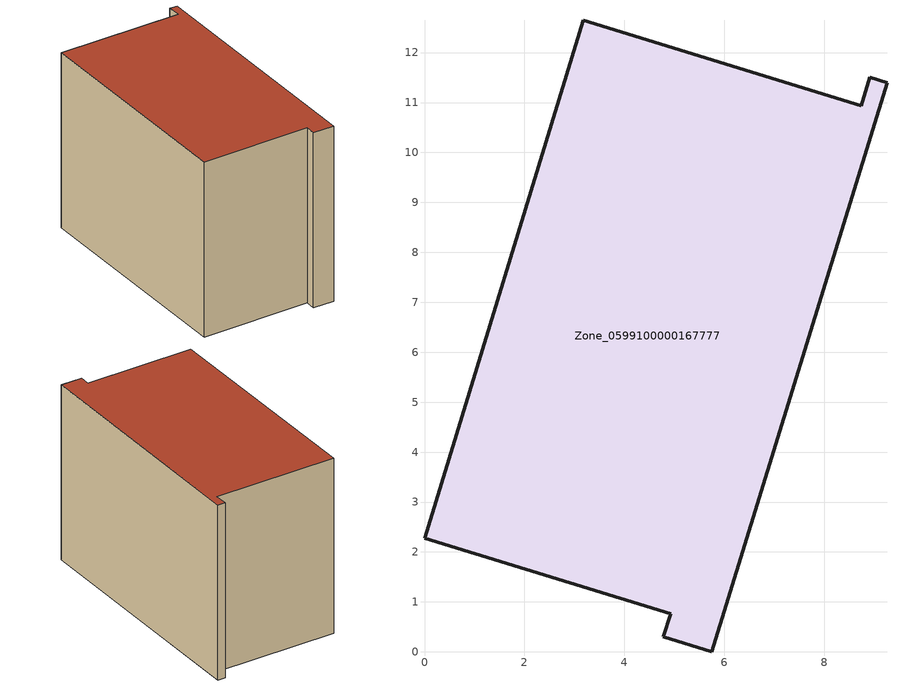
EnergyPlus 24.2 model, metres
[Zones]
Zone_0599100000167777
 floor ground (C_G): 9.26,11.4 5.75,0 4.78,0.3 4.93,0.76 0,2.27 3.18,12.65 8.75,10.93 8.92,11.51 z0
 wall outside (C_F): 5.75,0 9.26,11.4 8.92,11.51 8.75,10.93 3.18,12.65 0,2.27 4.93,0.76 4.78,0.3 5.75,0 z0:8.45
 roof outside (C_R): 8.75,10.93 3.18,12.65 0,2.27 4.93,0.76 4.78,0.3 5.75,0 9.26,11.4 8.92,11.51 z8.45
[BUILDING]
Pand.0599100000167777: North Axis=0; Terrain=City; Loads Convergence Tolerance Value=0.04; Temperature Convergence Tolerance Value=0.4; Solar Distribution=FullExterior; Maximum Number of Warmup Days=25; Minimum Number of Warmup Days=1
[Site:Location]
Rotterdam.The.Hague.AP_ZH_NLD Design_Conditions: Latitude=51.96; Longitude=4.45; Time Zone=1; Elevation=-4.5
[SITE:GROUNDTEMPERATURE:BUILDINGSURFACE]
18, 18, 18, 18, 18, 18, 18, 18, 18, 18, 18, 18
[MATERIAL] Thermal Absorptance=0.9; Solar Absorptance=0.7; Visible Absorptance=0.7
Name | Roughness | Thickness | Conductivity | Density | Specific Heat
G.TC.1975-1991 | MediumSmooth | 0.15 | 0.288461 | 540 | 1210
F.TC.1975-1991 | Rough | 0.3 | 0.230769 | 1920 | 840
R.TC.1975-1991 | MediumRough | 0.2 | 0.153846 | 1500 | 1000
[CONSTRUCTION]
C_G: G.TC.1975-1991
C_F: F.TC.1975-1991
C_R: R.TC.1975-1991
[ZONE]
Zone_0599100000167777: Type=1; Multiplier=1; Ceiling Height=Autocalculate; Volume=Autocalculate; Floor Area=autocalculate; Part of Total Floor Area=Yes
[ZONEINFILTRATION:DESIGNFLOWRATE]
Infil_Zone_0599100000167777: Zone or ZoneList or Space or SpaceList=Zone_0599100000167777; Schedule=AlwaysOn; Design Flow Rate Calculation Method=Flow/Area; Flow Rate per Floor Area=0.003; Constant Term Coefficient=1; Temperature Term Coefficient=0; Velocity Term Coefficient=0; Velocity Squared Term Coefficient=0
[HVACTEMPLATE:ZONE:IDEALLOADSAIRSYSTEM]
Zone_0599100000167777: Maximum Heating Supply Air Temperature=50; Minimum Cooling Supply Air Temperature=13; Maximum Heating Supply Air Humidity Ratio=0.0156; Minimum Cooling Supply Air Humidity Ratio=0.0077; Heating Limit=NoLimit; Cooling Limit=NoLimit; Dehumidification Control Type=ConstantSensibleHeatRatio; Cooling Sensible Heat Ratio=0.7; Dehumidification Setpoint=60; Humidification Control Type=None; Humidification Setpoint=30; Outdoor Air Method=None; Outdoor Air Flow Rate per Person=0.00944; Outdoor Air Flow Rate per Zone Floor Area=0; Outdoor Air Flow Rate per Zone=0; Demand Controlled Ventilation Type=None; Outdoor Air Economizer Type=NoEconomizer; Heat Recovery Type=None; Sensible Heat Recovery Effectiveness=0.7; Latent Heat Recovery Effectiveness=0.65
[ZONECONTROL:THERMOSTAT]
ThermostatControl_Zone_0599100000167777: Zone or ZoneList=Zone_0599100000167777; Control Type Schedule=DualSetpointControlType; Control 1=Thermostat_Zone_0599100000167777; Temperature Difference Between Cutout And Setpoint=0
[THERMOSTATSETPOINT:DUALSETPOINT]
Thermostat_Zone_0599100000167777: Heating Setpoint Temperature Schedule=HeatingSetpoint_Zone_0599100000167777; Cooling Setpoint Temperature Schedule=CoolingSetpoint_Zone_0599100000167777
[SCHEDULE:COMPACT]
HeatingSetpoint_Zone_0599100000167777: Through: 12/31, For: AllDays, Until: 24:00, 21
CoolingSetpoint_Zone_0599100000167777: Through: 12/31, For: AllDays, Until: 24:00, 24
DualSetpointControlType: Through: 12/31, For: AllDays, Until: 24:00, 4
AlwaysOn: Through: 12/31, For: AllDays, Until: 24:00, 1
